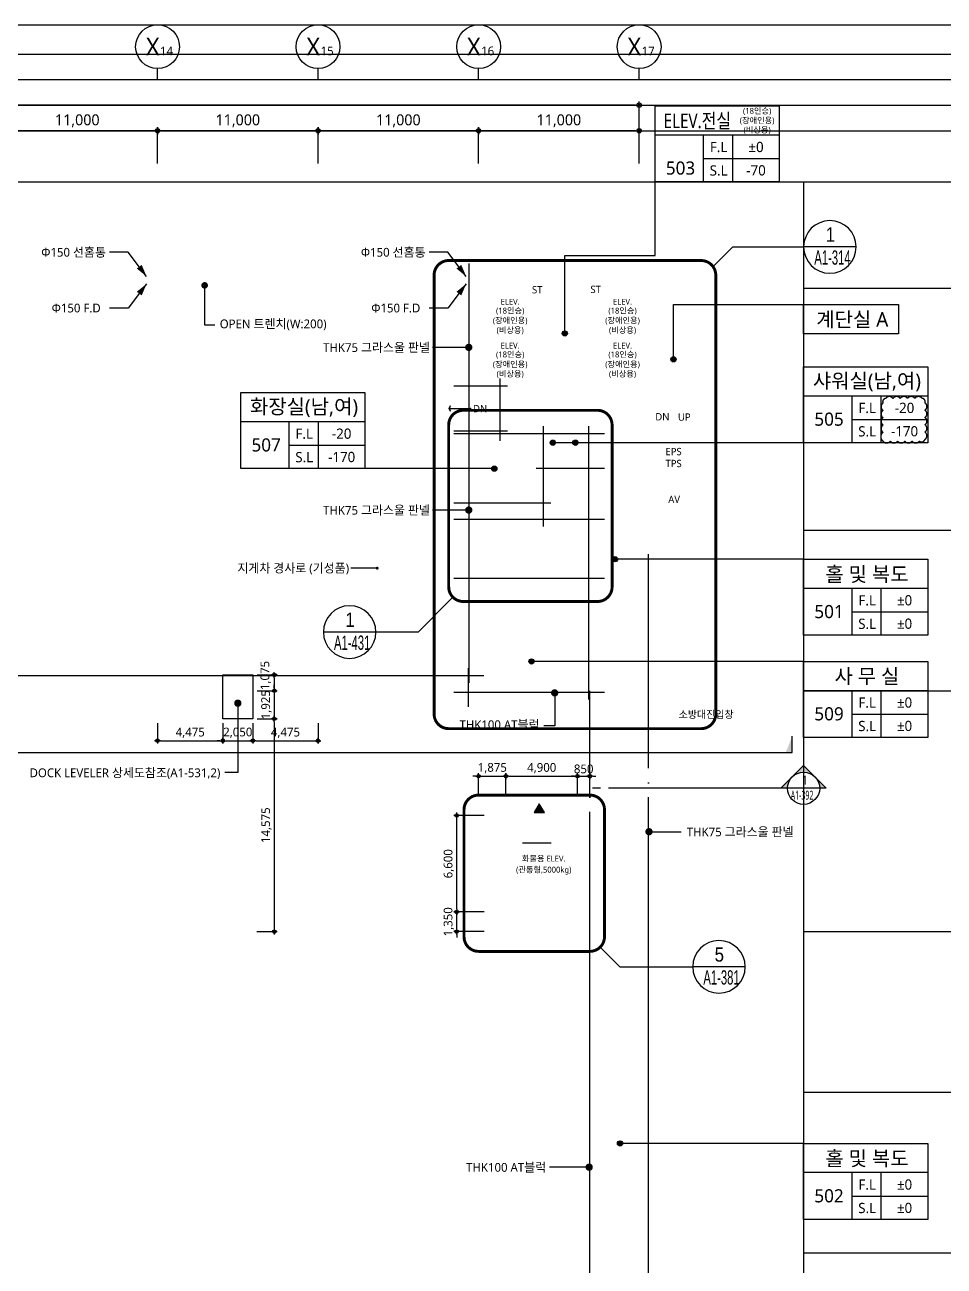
# Model space of a CAD drawing. Header units: millimetres. Extents: x 45782458 to 46215946, y 191740 to 1509539.
# Drawn here: x 46089677 to 46152674, y 388448 to 473440 of the extents above; entities that cross this region are included whole.
import ezdxf
from ezdxf.enums import TextEntityAlignment as Align

# ---------------------------------------------------------------- set-up
doc = ezdxf.new("R2010")
doc.units = ezdxf.units.MM
doc.header["$LTSCALE"] = 1000
doc.header["$MEASUREMENT"] = 0
doc.header["$PDSIZE"] = -10
for name, pattern in [('ACAD_ISO03W100', [30, 12, -18]), ('CEN', [62, 60, -1, 0, -1]), ('SYM$0$DASHDOT', [1, 0.5, -0.25, 0, -0.25])]:
    doc.linetypes.add(name, pattern=pattern)
doc.layers.get('0').update_dxf_attribs({"linetype": 'CONTINUOUS'})
doc.layers.get('Defpoints').update_dxf_attribs({"color": 171, "linetype": 'CONTINUOUS'})
for name, color, linetype in [('cen', 14, 'CONTINUOUS'), ('Center(AR)', 30, 'CEN'), ('DIM', 7, 'CONTINUOUS'), ('LED', 7, 'CONTINUOUS'), ('NDIM', 7, 'CONTINUOUS'), ('SYM', 7, 'CONTINUOUS'), ('SYM(AXIS)', 7, 'CONTINUOUS'), ('SYM(STAIR)', 251, 'CONTINUOUS'), ('TEXT(AXIS)', 2, 'CONTINUOUS'), ('TEXT(MIN)', 7, 'CONTINUOUS'), ('TEXT(노트)', 7, 'CONTINUOUS'), ('TEXT(실명)', 3, 'CONTINUOUS'), ('TEXT-기입', 6, 'CONTINUOUS'), ('TITLE', 7, 'CONTINUOUS'), ('구간정리', 6, 'CONTINUOUS'), ('구간정리-TEXT', 3, 'CONTINUOUS')]:
    doc.layers.add(name, color=color, linetype=linetype)
doc.layers.add('VE변경사항적용-20220616', color=10, linetype='CONTINUOUS', plot=False)
doc.styles.add('CGS', font='cgse', dxfattribs={"bigfont": 'cgs'})
doc.styles.add('SYM$0$ARIAL', font='arial.ttf')
doc.styles.add('SYM$0$돋움', font='', dxfattribs={"width": 0.9})
doc.styles.add('TE', font='malgun_0.ttf')
doc.styles.add('궁서체', font='')
doc.styles.add('나눔바른고딕', font='NanumBarunGothic.ttf')
doc.styles.get('SYM$0$돋움').set_extended_font_data('Dotum')
doc.styles.get('궁서체').set_extended_font_data('GungsuhChe')
doc.dimstyles.new('BA', dxfattribs={"dimscale": 500, "dimtxt": 3, "dimasz": 1, "dimexe": 1, "dimexo": 5, "dimgap": 0.9, "dimtad": 1, "dimdec": 0, "dimdsep": 46, "dimlunit": 6, "dimtxsty": 'TE', "dimblk": 'DDD', "dimcen": 2.5, "dimclrd": 256, "dimclre": 256, "dimclrt": 3, "dimazin": 2, "dimtfac": 1, "dimtdec": 0, "dimtix": 1, "dimtmove": 2, "dimatfit": 3, "dimldrblk": 'DDD', "dimfxl": 1, "dimtolj": 1, "dimtzin": 0, "dimarcsym": 2})
doc.dimstyles.new('CPDIM1', dxfattribs={"dimtxt": 3, "dimasz": 2.5, "dimexe": 1.25, "dimexo": 5, "dimgap": 1.5, "dimtad": 1, "dimdec": 0, "dimzin": 1, "dimdsep": 46, "dimlunit": 6, "dimtxsty": '궁서체', "dimblk1": 'Z_DOT', "dimblk2": 'Z_DOT', "dimsah": 1, "dimcen": 2.5, "dimadec": 0, "dimazin": 0, "dimtfac": 1, "dimtdec": 0, "dimtix": 1, "dimtmove": 2, "dimatfit": 3, "dimldrblk": 'Z_DOT', "dimfxl": 1, "dimtolj": 1, "dimtzin": 1, "dimarcsym": 0})
doc.dimstyles.new('NDIM 1200', dxfattribs={"dimscale": 500, "dimtxt": 3, "dimasz": 1, "dimexe": 2, "dimexo": 2, "dimgap": 1, "dimtad": 1, "dimdec": 0, "dimdsep": 46, "dimtxsty": 'CGS', "dimblk": 'DOT0', "dimcen": 1, "dimdle": 8, "dimclrd": 2, "dimclre": 2, "dimclrt": 2, "dimadec": 0, "dimazin": 0, "dimtfac": 1, "dimtdec": 0, "dimtix": 1, "dimtmove": 2, "dimatfit": 3, "dimldrblk": 'DOT0', "dimfxl": 1, "dimtolj": 1, "dimtzin": 0, "dimlwd": -1, "dimlwe": -1, "dimarcsym": 0})

# ---------------------------------------------------------------- blocks, each defined once
blk = doc.blocks.new('DDD')
at = {"layer": 'DIM', "color": 0}
for p, q in [((-1, 0), (1, 0)), ((0, -1), (0, 1))]:
    blk.add_line(p, q, dxfattribs=at)
for radius in [0.6, 0.3]:
    blk.add_circle((0, 0), radius, dxfattribs=at)
blk = doc.blocks.new('*D403')
at = {"layer": 'Defpoints', "color": 0, "ltscale": 0.4, "transparency": 16777216}
for p in [(46087772, 466190), (46087772, 462690), (46098772, 462690)]:
    blk.add_point(p, dxfattribs=at)
at = {"layer": 'NDIM', "lineweight": -2, "ltscale": 0.4, "transparency": 16777216}
for p, q in [((46087772, 463940), (46087772, 466440)), ((46098522, 466190), (46088022, 466190)), ((46098772, 463940), (46098772, 466440))]:
    blk.add_line(p, q, dxfattribs=at)
at = {"layer": 'NDIM', "lineweight": -2, "ltscale": 0.4, "transparency": 16777216, "xscale": 250, "yscale": 250, "zscale": 250, "rotation": 180}
blk.add_blockref('DDD', (46087772, 466190), dxfattribs=at)
at = {"layer": 'NDIM', "lineweight": -2, "ltscale": 0.4, "transparency": 16777216, "xscale": 250, "yscale": 250, "zscale": 250}
blk.add_blockref('DDD', (46098772, 466190), dxfattribs=at)
at = {"layer": 'NDIM', "color": 3, "ltscale": 0.4, "transparency": 16777216, "insert": (46093272, 466868), "char_height": 750, "attachment_point": 5, "style": 'TE'}
blk.add_mtext('\\A1;11,000', dxfattribs=at)
blk = doc.blocks.new('*D404')
at = {"layer": 'Defpoints', "color": 0, "ltscale": 0.4, "transparency": 16777216}
for p in [(46098772, 466190), (46098772, 462690), (46109772, 462690)]:
    blk.add_point(p, dxfattribs=at)
at = {"layer": 'NDIM', "lineweight": -2, "ltscale": 0.4, "transparency": 16777216}
for p, q in [((46098772, 463940), (46098772, 466440)), ((46109522, 466190), (46099022, 466190)), ((46109772, 463940), (46109772, 466440))]:
    blk.add_line(p, q, dxfattribs=at)
at = {"layer": 'NDIM', "lineweight": -2, "ltscale": 0.4, "transparency": 16777216, "xscale": 250, "yscale": 250, "zscale": 250, "rotation": 180}
blk.add_blockref('DDD', (46098772, 466190), dxfattribs=at)
at = {"layer": 'NDIM', "lineweight": -2, "ltscale": 0.4, "transparency": 16777216, "xscale": 250, "yscale": 250, "zscale": 250}
blk.add_blockref('DDD', (46109772, 466190), dxfattribs=at)
at = {"layer": 'NDIM', "color": 3, "ltscale": 0.4, "transparency": 16777216, "insert": (46104272, 466868), "char_height": 750, "attachment_point": 5, "style": 'TE'}
blk.add_mtext('\\A1;11,000', dxfattribs=at)
blk = doc.blocks.new('A$C2F20087E')
at = {"layer": 'SYM(AXIS)'}
blk.add_line((600, 0), (600, 300), dxfattribs=at)
blk.add_circle((600, 900), 600, dxfattribs=at)
blk = doc.blocks.new('*D405')
at = {"layer": 'Defpoints', "color": 0, "ltscale": 0.4, "transparency": 16777216}
for p in [(46109772, 466190), (46109772, 462690), (46120772, 462690)]:
    blk.add_point(p, dxfattribs=at)
at = {"layer": 'NDIM', "lineweight": -2, "ltscale": 0.4, "transparency": 16777216}
for p, q in [((46109772, 463940), (46109772, 466440)), ((46120522, 466190), (46110022, 466190)), ((46120772, 463940), (46120772, 466440))]:
    blk.add_line(p, q, dxfattribs=at)
at = {"layer": 'NDIM', "lineweight": -2, "ltscale": 0.4, "transparency": 16777216, "xscale": 250, "yscale": 250, "zscale": 250, "rotation": 180}
blk.add_blockref('DDD', (46109772, 466190), dxfattribs=at)
at = {"layer": 'NDIM', "lineweight": -2, "ltscale": 0.4, "transparency": 16777216, "xscale": 250, "yscale": 250, "zscale": 250}
blk.add_blockref('DDD', (46120772, 466190), dxfattribs=at)
at = {"layer": 'NDIM', "color": 3, "ltscale": 0.4, "transparency": 16777216, "insert": (46115272, 466868), "char_height": 750, "attachment_point": 5, "style": 'TE'}
blk.add_mtext('\\A1;11,000', dxfattribs=at)
blk = doc.blocks.new('*D406')
at = {"layer": 'Defpoints', "color": 0, "ltscale": 0.4, "transparency": 16777216}
for p in [(46120772, 466190), (46120772, 462690), (46131772, 462690)]:
    blk.add_point(p, dxfattribs=at)
at = {"layer": 'NDIM', "lineweight": -2, "ltscale": 0.4, "transparency": 16777216}
for p, q in [((46120772, 463940), (46120772, 466440)), ((46131522, 466190), (46121022, 466190)), ((46131772, 463940), (46131772, 466440))]:
    blk.add_line(p, q, dxfattribs=at)
at = {"layer": 'NDIM', "lineweight": -2, "ltscale": 0.4, "transparency": 16777216, "xscale": 250, "yscale": 250, "zscale": 250, "rotation": 180}
blk.add_blockref('DDD', (46120772, 466190), dxfattribs=at)
at = {"layer": 'NDIM', "lineweight": -2, "ltscale": 0.4, "transparency": 16777216, "xscale": 250, "yscale": 250, "zscale": 250}
blk.add_blockref('DDD', (46131772, 466190), dxfattribs=at)
at = {"layer": 'NDIM', "color": 3, "ltscale": 0.4, "transparency": 16777216, "insert": (46126272, 466868), "char_height": 750, "attachment_point": 5, "style": 'TE'}
blk.add_mtext('\\A1;11,000', dxfattribs=at)
blk = doc.blocks.new('A$C04b5f2bb')
at = {"layer": 'SYM', "ltscale": 10000}
h = blk.add_hatch(color=256, dxfattribs=at)
h.dxf.hatch_style = 1
h.paths.add_polyline_path([(2000, 0), (0, 0), (1000, 1732)])
blk.add_lwpolyline([(2000, 0), (0, 0), (1000, 1732), (2000, 0)], dxfattribs=at)
blk = doc.blocks.new('A$C51E23882')
at = {"layer": 'TITLE'}
blk.add_lwpolyline([(8500, 0), (0, 0), (0, 5200), (8500, 5200)], close=True, dxfattribs=at)
for points in [[(8500, 3200), (0, 3200)], [(3300, 3200), (3300, 0)], [(5300, 3200), (5300, 0)], [(3300, 1600), (8500, 1600)]]:
    blk.add_lwpolyline(points, dxfattribs=at)
at = {"layer": 'TITLE', "style": '나눔바른고딕'}
for s, p in [('F.L', (4352, 2378)), ('S.L', (4352, 778))]:
    blk.add_text(s, height=700, dxfattribs=at).set_placement(p, align=Align.MIDDLE)
blk = doc.blocks.new('A$C31C7260E')
at = {"layer": 'TITLE'}
for points in [[(0, 0), (0, 4000), (13000, 4000), (13000, 0)], [(13000, 0), (0, 0)]]:
    blk.add_lwpolyline(points, dxfattribs=at)
blk = doc.blocks.new('*D926')
at = {"layer": 'Defpoints', "color": 0, "ltscale": 0.4, "transparency": 16777216}
for p in [(46119272, 419301), (46121447, 419301), (46121447, 412701)]:
    blk.add_point(p, dxfattribs=at)
at = {"layer": 'NDIM', "lineweight": -2, "ltscale": 0.4, "transparency": 16777216}
for p, q in [((46121147, 419301), (46119072, 419301)), ((46119272, 412901), (46119272, 419101)), ((46121147, 412701), (46119072, 412701))]:
    blk.add_line(p, q, dxfattribs=at)
at = {"layer": 'NDIM', "lineweight": -2, "ltscale": 0.4, "transparency": 16777216, "xscale": 200, "yscale": 200, "zscale": 200}
for p, rotation in [((46119272, 419301), 90), ((46119272, 412701), 270)]:
    blk.add_blockref('DDD', p, dxfattribs=dict(at, rotation=rotation))
at = {"layer": 'NDIM', "color": 3, "ltscale": 0.4, "transparency": 16777216, "insert": (46118732, 416001), "char_height": 600, "attachment_point": 5, "rotation": 90, "style": 'TE'}
blk.add_mtext('\\A1;6,600', dxfattribs=at)
blk = doc.blocks.new('*D927')
at = {"layer": 'Defpoints', "color": 0, "ltscale": 0.4, "transparency": 16777216}
for p in [(46119272, 412701), (46121447, 412701), (46121447, 411351)]:
    blk.add_point(p, dxfattribs=at)
at = {"layer": 'NDIM', "lineweight": -2, "ltscale": 0.4, "transparency": 16777216}
for p, q in [((46119272, 412901), (46119272, 413101)), ((46121147, 412701), (46119072, 412701)), ((46119272, 411351), (46119272, 412701)), ((46121147, 411351), (46119072, 411351)), ((46119272, 411151), (46119272, 410951))]:
    blk.add_line(p, q, dxfattribs=at)
at = {"layer": 'NDIM', "lineweight": -2, "ltscale": 0.4, "transparency": 16777216, "xscale": 200, "yscale": 200, "zscale": 200}
for p, rotation in [((46119272, 412701), 270), ((46119272, 411351), 90)]:
    blk.add_blockref('DDD', p, dxfattribs=dict(at, rotation=rotation))
at = {"layer": 'NDIM', "color": 3, "ltscale": 0.4, "transparency": 16777216, "insert": (46118730, 412026), "char_height": 600, "attachment_point": 5, "rotation": 90, "style": 'TE'}
blk.add_mtext('\\A1;1,350', dxfattribs=at)
blk = doc.blocks.new('*D928')
at = {"layer": 'Defpoints', "color": 0, "ltscale": 0.4, "transparency": 16777216}
for p in [(46127547, 422001), (46122647, 420501), (46127547, 420501)]:
    blk.add_point(p, dxfattribs=at)
at = {"layer": 'NDIM', "lineweight": -2, "ltscale": 0.4, "transparency": 16777216}
for p, q in [((46122647, 420801), (46122647, 422201)), ((46122847, 422001), (46127347, 422001)), ((46127547, 420801), (46127547, 422201))]:
    blk.add_line(p, q, dxfattribs=at)
at = {"layer": 'NDIM', "lineweight": -2, "ltscale": 0.4, "transparency": 16777216, "xscale": 200, "yscale": 200, "zscale": 200, "rotation": 180}
blk.add_blockref('DDD', (46122647, 422001), dxfattribs=at)
at = {"layer": 'NDIM', "lineweight": -2, "ltscale": 0.4, "transparency": 16777216, "xscale": 200, "yscale": 200, "zscale": 200}
blk.add_blockref('DDD', (46127547, 422001), dxfattribs=at)
at = {"layer": 'NDIM', "color": 3, "ltscale": 0.4, "transparency": 16777216, "insert": (46125097, 422542), "char_height": 600, "attachment_point": 5, "style": 'TE'}
blk.add_mtext('\\A1;4,900', dxfattribs=at)
blk = doc.blocks.new('*D929')
at = {"layer": 'Defpoints', "color": 0, "ltscale": 0.4, "transparency": 16777216}
for p in [(46122647, 422001), (46120772, 420501), (46122647, 420501)]:
    blk.add_point(p, dxfattribs=at)
at = {"layer": 'NDIM', "lineweight": -2, "ltscale": 0.4, "transparency": 16777216}
for p, q in [((46120572, 422001), (46120372, 422001)), ((46120772, 420801), (46120772, 422201)), ((46120772, 422001), (46122647, 422001)), ((46122647, 420801), (46122647, 422201)), ((46122847, 422001), (46123047, 422001))]:
    blk.add_line(p, q, dxfattribs=at)
at = {"layer": 'NDIM', "lineweight": -2, "ltscale": 0.4, "transparency": 16777216, "xscale": 200, "yscale": 200, "zscale": 200}
blk.add_blockref('DDD', (46120772, 422001), dxfattribs=at)
at = {"layer": 'NDIM', "lineweight": -2, "ltscale": 0.4, "transparency": 16777216, "xscale": 200, "yscale": 200, "zscale": 200, "rotation": 180}
blk.add_blockref('DDD', (46122647, 422001), dxfattribs=at)
at = {"layer": 'NDIM', "color": 3, "ltscale": 0.4, "transparency": 16777216, "insert": (46121710, 422543), "char_height": 600, "attachment_point": 5, "style": 'TE'}
blk.add_mtext('\\A1;1,875', dxfattribs=at)
blk = doc.blocks.new('*D930')
at = {"layer": 'Defpoints', "color": 0, "ltscale": 0.4, "transparency": 16777216}
for p in [(46128397, 422001), (46127547, 420501), (46128397, 420501)]:
    blk.add_point(p, dxfattribs=at)
at = {"layer": 'NDIM', "lineweight": -2, "ltscale": 0.4, "transparency": 16777216}
for p, q in [((46127347, 422001), (46127147, 422001)), ((46127547, 420801), (46127547, 422201)), ((46127547, 422001), (46128397, 422001)), ((46128397, 420801), (46128397, 422201)), ((46128597, 422001), (46128797, 422001))]:
    blk.add_line(p, q, dxfattribs=at)
at = {"layer": 'NDIM', "lineweight": -2, "ltscale": 0.4, "transparency": 16777216, "xscale": 200, "yscale": 200, "zscale": 200}
blk.add_blockref('DDD', (46127547, 422001), dxfattribs=at)
at = {"layer": 'NDIM', "lineweight": -2, "ltscale": 0.4, "transparency": 16777216, "xscale": 200, "yscale": 200, "zscale": 200, "rotation": 180}
blk.add_blockref('DDD', (46128397, 422001), dxfattribs=at)
at = {"layer": 'NDIM', "color": 3, "ltscale": 0.4, "transparency": 16777216, "insert": (46127972, 422491), "char_height": 600, "attachment_point": 5, "style": 'TE'}
blk.add_mtext('\\A1;850', dxfattribs=at)
blk = doc.blocks.new('DOT0')
blk.add_line((-3, 0), (3, 0))
at = {"color": 6}
blk.add_circle((0, 0), 0.75, dxfattribs=at)
blk = doc.blocks.new('Z_DOT')
at = {"layer": 'DIM', "color": 0}
for p, q in [((-1, 0), (1, 0)), ((0, -1), (0, 1))]:
    blk.add_line(p, q, dxfattribs=at)
for radius in [0.5, 0.25]:
    blk.add_circle((0, 0), radius, dxfattribs=at)
blk = doc.blocks.new('SYM$0$det-tar-wi')
at = {"layer": '구간정리', "ltscale": 0.2}
blk.add_line((0, 0), (11, 0), dxfattribs=at)
blk.add_circle((5.5, 0), 5.5, dxfattribs=at)
at = {"layer": '구간정리-TEXT', "color": 3, "style": 'SYM$0$ARIAL'}
blk.add_attdef('2', text='', height=3, dxfattribs=at).set_placement((5.5, 2.58), align=Align.MIDDLE_CENTER)
at = {"layer": '구간정리-TEXT', "color": 3, "style": 'SYM$0$ARIAL', "width": 0.6}
blk.add_attdef('A1.00', text='', height=3, dxfattribs=at).set_placement((5.57, -2.22), align=Align.MIDDLE_CENTER)
blk = doc.blocks.new('*D1318')
at = {"layer": 'Defpoints', "color": 0, "ltscale": 0.4, "transparency": 16777216}
for p in [(46103247, 425926), (46105297, 425926), (46105297, 424426)]:
    blk.add_point(p, dxfattribs=at)
at = {"layer": 'NDIM', "lineweight": -2, "ltscale": 0.4, "transparency": 16777216}
for p, q in [((46103247, 425626), (46103247, 424226)), ((46105297, 425626), (46105297, 424226)), ((46103047, 424426), (46102847, 424426)), ((46103247, 424426), (46105297, 424426)), ((46105497, 424426), (46105697, 424426))]:
    blk.add_line(p, q, dxfattribs=at)
at = {"layer": 'NDIM', "lineweight": -2, "ltscale": 0.4, "transparency": 16777216, "xscale": 200, "yscale": 200, "zscale": 200}
blk.add_blockref('DDD', (46103247, 424426), dxfattribs=at)
at = {"layer": 'NDIM', "lineweight": -2, "ltscale": 0.4, "transparency": 16777216, "xscale": 200, "yscale": 200, "zscale": 200, "rotation": 180}
blk.add_blockref('DDD', (46105297, 424426), dxfattribs=at)
at = {"layer": 'NDIM', "color": 3, "ltscale": 0.4, "transparency": 16777216, "insert": (46104272, 424967), "char_height": 600, "attachment_point": 5, "style": 'TE'}
blk.add_mtext('\\A1;2,050', dxfattribs=at)
blk = doc.blocks.new('*D1319')
at = {"layer": 'Defpoints', "color": 0, "ltscale": 0.4, "transparency": 16777216}
for p in [(46105297, 425926), (46109772, 425926), (46109772, 424426)]:
    blk.add_point(p, dxfattribs=at)
at = {"layer": 'NDIM', "lineweight": -2, "ltscale": 0.4, "transparency": 16777216}
for p, q in [((46105297, 425626), (46105297, 424226)), ((46109772, 425626), (46109772, 424226)), ((46105497, 424426), (46109572, 424426))]:
    blk.add_line(p, q, dxfattribs=at)
at = {"layer": 'NDIM', "lineweight": -2, "ltscale": 0.4, "transparency": 16777216, "xscale": 200, "yscale": 200, "zscale": 200, "rotation": 180}
blk.add_blockref('DDD', (46105297, 424426), dxfattribs=at)
at = {"layer": 'NDIM', "lineweight": -2, "ltscale": 0.4, "transparency": 16777216, "xscale": 200, "yscale": 200, "zscale": 200}
blk.add_blockref('DDD', (46109772, 424426), dxfattribs=at)
at = {"layer": 'NDIM', "color": 3, "ltscale": 0.4, "transparency": 16777216, "insert": (46107535, 424962), "char_height": 600, "attachment_point": 5, "style": 'TE'}
blk.add_mtext('\\A1;4,475', dxfattribs=at)
blk = doc.blocks.new('*D1320')
at = {"layer": 'Defpoints', "color": 0, "ltscale": 0.4, "transparency": 16777216}
for p in [(46098772, 425926), (46103247, 425926), (46103247, 424426)]:
    blk.add_point(p, dxfattribs=at)
at = {"layer": 'NDIM', "lineweight": -2, "ltscale": 0.4, "transparency": 16777216}
for p, q in [((46098772, 425626), (46098772, 424226)), ((46103247, 425626), (46103247, 424226)), ((46098972, 424426), (46103047, 424426))]:
    blk.add_line(p, q, dxfattribs=at)
at = {"layer": 'NDIM', "lineweight": -2, "ltscale": 0.4, "transparency": 16777216, "xscale": 200, "yscale": 200, "zscale": 200, "rotation": 180}
blk.add_blockref('DDD', (46098772, 424426), dxfattribs=at)
at = {"layer": 'NDIM', "lineweight": -2, "ltscale": 0.4, "transparency": 16777216, "xscale": 200, "yscale": 200, "zscale": 200}
blk.add_blockref('DDD', (46103247, 424426), dxfattribs=at)
at = {"layer": 'NDIM', "color": 3, "ltscale": 0.4, "transparency": 16777216, "insert": (46101010, 424962), "char_height": 600, "attachment_point": 5, "style": 'TE'}
blk.add_mtext('\\A1;4,475', dxfattribs=at)
blk = doc.blocks.new('*D1321')
at = {"layer": 'Defpoints', "color": 0, "ltscale": 0.4, "transparency": 16777216}
for p in [(46105297, 425926), (46105271, 411351), (46106772, 411351)]:
    blk.add_point(p, dxfattribs=at)
at = {"layer": 'NDIM', "lineweight": -2, "ltscale": 0.4, "transparency": 16777216}
for p, q in [((46105597, 425926), (46106972, 425926)), ((46106772, 425726), (46106772, 411551)), ((46105571, 411351), (46106972, 411351))]:
    blk.add_line(p, q, dxfattribs=at)
at = {"layer": 'NDIM', "lineweight": -2, "ltscale": 0.4, "transparency": 16777216, "xscale": 200, "yscale": 200, "zscale": 200}
for p, rotation in [((46106772, 425926), 90), ((46106772, 411351), 270)]:
    blk.add_blockref('DDD', p, dxfattribs=dict(at, rotation=rotation))
at = {"layer": 'NDIM', "color": 3, "ltscale": 0.4, "transparency": 16777216, "insert": (46106230, 418639), "char_height": 600, "attachment_point": 5, "rotation": 90, "style": 'TE'}
blk.add_mtext('\\A1;14,575', dxfattribs=at)
blk = doc.blocks.new('*D1322')
at = {"layer": 'Defpoints', "color": 0, "ltscale": 0.4, "transparency": 16777216}
for p in [(46105297, 427851), (46105297, 425926), (46106772, 425926)]:
    blk.add_point(p, dxfattribs=at)
at = {"layer": 'NDIM', "lineweight": -2, "ltscale": 0.4, "transparency": 16777216}
for p, q in [((46105597, 427851), (46106972, 427851)), ((46106772, 428051), (46106772, 428251)), ((46106772, 427851), (46106772, 425926)), ((46105597, 425926), (46106972, 425926)), ((46106772, 425726), (46106772, 425526))]:
    blk.add_line(p, q, dxfattribs=at)
at = {"layer": 'NDIM', "lineweight": -2, "ltscale": 0.4, "transparency": 16777216, "xscale": 200, "yscale": 200, "zscale": 200}
for p, rotation in [((46106772, 427851), 270), ((46106772, 425926), 90)]:
    blk.add_blockref('DDD', p, dxfattribs=dict(at, rotation=rotation))
at = {"layer": 'NDIM', "color": 3, "ltscale": 0.4, "transparency": 16777216, "insert": (46106230, 426889), "char_height": 600, "attachment_point": 5, "rotation": 90, "style": 'TE'}
blk.add_mtext('\\A1;1,925', dxfattribs=at)
blk = doc.blocks.new('*D1323')
at = {"layer": 'Defpoints', "color": 0, "ltscale": 0.4, "transparency": 16777216}
for p in [(46105297, 428926), (46105297, 427851), (46106772, 427851)]:
    blk.add_point(p, dxfattribs=at)
at = {"layer": 'NDIM', "lineweight": -2, "ltscale": 0.4, "transparency": 16777216}
for p, q in [((46105597, 428926), (46106972, 428926)), ((46106772, 428726), (46106772, 428051)), ((46105597, 427851), (46106972, 427851))]:
    blk.add_line(p, q, dxfattribs=at)
at = {"layer": 'NDIM', "lineweight": -2, "ltscale": 0.4, "transparency": 16777216, "xscale": 200, "yscale": 200, "zscale": 200}
for p, rotation in [((46106772, 428926), 90), ((46106772, 427851), 270)]:
    blk.add_blockref('DDD', p, dxfattribs=dict(at, rotation=rotation))
at = {"layer": 'NDIM', "color": 3, "ltscale": 0.4, "transparency": 16777216, "insert": (46106182, 428889), "char_height": 600, "attachment_point": 5, "rotation": 90, "style": 'TE'}
blk.add_mtext('\\A1;1,075', dxfattribs=at)

msp = doc.modelspace()

# ---------------------------------------------------------------- hatches: boundary and pattern name
at = {"layer": 'LED'}
h = msp.add_hatch(color=256, dxfattribs=at)
h.dxf.hatch_style = 1
edge = h.paths.add_edge_path()
edge.add_arc((46126674.7, 452308), 180, 180, 540, ccw=False)
h = msp.add_hatch(color=256, dxfattribs=at)
h.dxf.hatch_style = 1
edge = h.paths.add_edge_path()
edge.add_arc((46134122.3, 450539.8), 180, 180, 540, ccw=False)
h = msp.add_hatch(color=256, dxfattribs=at)
h.dxf.hatch_style = 1
edge = h.paths.add_edge_path()
edge.add_arc((46125852.3, 444826.3), 180, 180, 540, ccw=False)
h = msp.add_hatch(color=256, dxfattribs=at)
h.dxf.hatch_style = 1
edge = h.paths.add_edge_path()
edge.add_arc((46127402.3, 444826.3), 180, 180, 540, ccw=False)
h = msp.add_hatch(color=256, dxfattribs=at)
h.dxf.hatch_style = 1
edge = h.paths.add_edge_path()
edge.add_arc((46121848.7, 443052.5), 180, 270, 630, ccw=False)
h = msp.add_hatch(color=256, dxfattribs=at)
h.dxf.hatch_style = 1
edge = h.paths.add_edge_path()
edge.add_arc((46130122.3, 436851.3), 180, 180, 540, ccw=False)
h = msp.add_hatch(color=256, dxfattribs=at)
h.dxf.hatch_style = 1
edge = h.paths.add_edge_path()
edge.add_arc((46124397.5, 429851.3), 180, 180, 540, ccw=False)
h = msp.add_hatch(color=256, dxfattribs=at)
h.dxf.hatch_style = 1
edge = h.paths.add_edge_path()
edge.add_arc((46130463.6, 396851.3), 180, 180, 540, ccw=False)
at = {"layer": 'SYM'}
msp.add_hatch(color=256, dxfattribs=at).paths.add_polyline_path([(46142262.5, 424726.3), (46141822.5, 423626.3), (46142262.5, 423626.3)])
h = msp.add_hatch(color=256, dxfattribs=at)
h.paths.add_polyline_path([(46143042.2, 422724.2), (46143820, 421946.4, 0.4142136), (46142264.4, 421946.4)])
h.paths.add_polyline_path([(46143820, 421946.4), (46144597.8, 421168.5), (46144142.2, 421168.5, 0.1989124)])
h.paths.add_polyline_path([(46142264.4, 421946.4, 0.1989124), (46141942.2, 421168.5), (46141486.6, 421168.5)])

# ---------------------------------------------------------------- linework, layer by layer
msp.add_line((46144142.2, 421168.5), (46141942.2, 421168.5))
at = {"ltscale": 10000}
for points in [[(46126674.7, 452308), (46126674.7, 457639.7), (46132865.1, 457639.7), (46132865.1, 462690.2)], [(46134122.3, 450539.8), (46134122.3, 454286), (46143042.2, 454286)], [(46143042.2, 444826.3), (46125852.3, 444826.3)], [(46121848.7, 443062), (46112972.3, 443061.9)], [(46143042.2, 436851.3), (46130122.3, 436851.3)], [(46143042.2, 429851.3), (46124397.5, 429851.3)], [(46143042.2, 396851.3), (46130463.6, 396851.3)]]:
    msp.add_lwpolyline(points, dxfattribs=at)
at = {"color": 8, "ltscale": 10000}
msp.add_lwpolyline([(46103247.3, 428926.3), (46105297.3, 428926.3), (46105297.3, 425926.3), (46103247.3, 425926.3)], close=True, dxfattribs=at)
at = {"layer": 'cen', "ltscale": 10000}
for p, q in [((46143042.2, 455401.3), (46172222.3, 455401.3)), ((46143042.2, 438851.3), (46172222.3, 438851.3)), ((46143042.2, 427851.3), (46172222.3, 427851.3)), ((46143042.2, 411351.3), (46172222.3, 411351.3)), ((46143042.2, 400351.3), (46172222.3, 400351.3)), ((46143042.2, 389351.3), (46172222.3, 389351.3))]:
    msp.add_line(p, q, dxfattribs=at)
at = {"layer": 'Center(AR)'}
for p, q in [((46120134.8, 428388.8), (46120134.8, 457101.3)), ((46122259.8, 444951.3), (46122259.8, 449213.8)), ((46119072.3, 448713.8), (46122759.8, 448713.8)), ((46119072.3, 445638.8), (46122759.8, 445638.8)), ((46119072.3, 445451.3), (46129397.3, 445451.3)), ((46125222.3, 439101.3), (46125222.3, 445951.3)), ((46128322.3, 428388.8), (46128322.3, 445951.3)), ((46124722.3, 443081.3), (46129397.3, 443081.3)), ((46119072.3, 440701.3), (46125722.3, 440701.3)), ((46119072.3, 439601.3), (46129397.3, 439601.3)), ((46132409.8, 360551.3), (46132409.8, 437201.3)), ((46119072.3, 435551.3), (46129397.3, 435551.3)), ((46120072.3, 426751.3), (46120072.3, 429388.8)), ((46128322.3, 427251.3), (46128322.3, 429388.8)), ((46018772.3, 428888.8), (46121134.8, 428888.8)), ((46119072.3, 427751.3), (46129397.3, 427751.3)), ((46128397.3, 359551.3), (46128397.3, 427851.3))]:
    msp.add_line(p, q, dxfattribs=at)
at = {"layer": 'Defpoints'}
msp.add_line((46018772.3, 423626.3), (46142262.5, 423626.3), dxfattribs=at)
for points in [[(46182972.3, 335740.2), (46006272.3, 335740.2), (46006272.3, 473440.2), (46182972.3, 473440.2)], [(46180972.3, 337740.2), (46010022.3, 337740.2), (46010022.3, 471440.2), (46180972.3, 471440.2)], [(46179222.3, 339490.2), (46011772.3, 339490.2), (46011772.3, 469690.2), (46179222.3, 469690.2)], [(46177472.3, 341240.2), (46013522.3, 341240.2), (46013522.3, 467940.2), (46177472.3, 467940.2)], [(46175722.3, 342990.2), (46015272.3, 342990.2), (46015272.3, 466190.2), (46175722.3, 466190.2)], [(46172222.3, 346490.2), (46018772.3, 346490.2), (46018772.3, 462690.2), (46172222.3, 462690.2)], [(46143042.2, 346490.2), (46018772.3, 346490.2), (46018772.3, 462690.2), (46143042.2, 462690.2)]]:
    msp.add_lwpolyline(points, close=True, dxfattribs=at)
at = {"layer": 'LED', "ltscale": 10000}
for p, q in [((46125984.9, 425448.2), (46125230.8, 425448.2)), ((46104272.3, 422254.5), (46103372.2, 422254.5))]:
    msp.add_line(p, q, dxfattribs=at)
at = {"layer": 'LED'}
for points in [[(46098022.3, 456213.8), (46096767.6, 457866.5), (46095479.7, 457866.5)], [(46119922.3, 456213.8), (46118667.6, 457866.5), (46117379.7, 457866.5)], [(46098022.3, 455701.3), (46096767.6, 454048.6), (46095479.7, 454048.6)], [(46119922.3, 455701.3), (46118667.6, 454048.6), (46117379.7, 454048.6)]]:
    msp.add_lwpolyline(points, dxfattribs=at)
for centre in [(46126674.7, 452308), (46134122.3, 450539.8), (46125852.3, 444826.3), (46127402.3, 444826.3), (46121848.7, 443052.5), (46130122.3, 436851.3), (46124397.5, 429851.3), (46130463.6, 396851.3)]:
    msp.add_circle(centre, 180, dxfattribs=at)
for points in [[(46098022.3, 456213.8), (46097352.5, 456751.6), (46097684.4, 457003.5)], [(46119922.3, 456213.8), (46119252.5, 456751.6), (46119584.4, 457003.5)], [(46098022.3, 455701.3), (46097352.5, 455163.6), (46097684.4, 454911.6)], [(46119922.3, 455701.3), (46119252.5, 455163.6), (46119584.4, 454911.6)]]:
    msp.add_solid(points, dxfattribs=at)
at = {"layer": 'NDIM', "ltscale": 0.4}
for p, q in [((46131522.3, 467940.2), (46018772.3, 467940.2)), ((46131772.3, 463940.2), (46131772.3, 468190.2))]:
    msp.add_line(p, q, dxfattribs=at)
at = {"layer": 'SYM'}
for p, q in [((46142262.5, 423626.3), (46142262.5, 424726.3)), ((46128012.5, 423626.3), (46128562.5, 423626.3)), ((46129112.5, 423626.3), (46142262.5, 423626.3)), ((46141486.6, 421168.5), (46143042.2, 422724.2)), ((46144597.8, 421168.5), (46143042.2, 422724.2)), ((46129118.1, 421168.5), (46128568.1, 421168.5)), ((46141942.2, 421168.5), (46129668.1, 421168.5)), ((46144597.8, 421168.5), (46144142.2, 421168.5)), ((46125752.3, 417416.5), (46123772.3, 417416.5))]:
    msp.add_line(p, q, dxfattribs=at)
msp.add_circle((46143042.2, 421168.5), 1100, dxfattribs=at)
at = {"layer": 'SYM(STAIR)'}
msp.add_lwpolyline([(46118823.5, 447001.1), (46118848.3, 447015.4), (46118755.3, 447176.3), (46118848.3, 447337.3), (46118823.5, 447351.6), (46118722.3, 447176.3)], close=True, dxfattribs=at)
msp.add_lwpolyline([(46118722.3, 447176.3), (46120222.3, 447176.3)], dxfattribs=at)
at = {"layer": 'SYM(STAIR)', "const_width": 50}
msp.add_lwpolyline([(46120222.3, 447201.3, -1), (46120222.3, 447151.3, -1)], format="xyb", close=True, dxfattribs=at)
at = {"layer": 'VE변경사항적용-20220616', "linetype": 'ACAD_ISO03W100'}
msp.add_lwpolyline([(46148477.6, 444940.3, 0.5205671), (46148977.6, 444940.3, 0.5205671), (46149477.6, 444940.3, 0.5205671), (46149977.6, 444940.3, 0.5205671), (46150477.6, 444940.3, 0.5205671), (46150977.6, 444940.3, 0.5205671), (46151362, 445056, 0.5205671), (46151362, 445556, 0.5205671), (46151362, 446056, 0.5205671), (46151362, 446556, 0.5205671), (46151362, 447056, 0.5205671), (46151362, 447556, 0.5205671), (46151161.9, 447856, 0.5205671), (46150661.9, 447856, 0.5205671), (46150161.9, 447856, 0.5205671), (46149661.9, 447856, 0.5205671), (46149161.9, 447856, 0.5205671), (46148661.9, 447856, 0.5205671), (46148477.6, 447540.3, 0.5205671), (46148477.6, 447040.3, 0.5205671), (46148477.6, 446540.3, 0.5205671), (46148477.6, 446040.3, 0.5205671), (46148477.6, 445540.3, 0.5205671)], format="xyb", close=True, dxfattribs=at)
at = {"layer": '구간정리', "ltscale": 0.2}
for points in [[(46136835.1, 456883.9), (46138185, 458233.9), (46143042.2, 458233.9)], [(46119015.2, 434249.2), (46116631.1, 431865.2), (46113732.3, 431865.2)], [(46129104.4, 410294.2), (46130454.3, 408944.3), (46135439.8, 408944.3)]]:
    msp.add_lwpolyline(points, dxfattribs=at)
at = {"layer": '구간정리', "linetype": 'SYM$0$DASHDOT', "ltscale": 2, "const_width": 200}
for points in [[(46118722.3, 425251.3), (46136022.3, 425251.3, 0.4142136), (46137022.3, 426251.3), (46137022.3, 456301.3, 0.4142136), (46136022.3, 457301.3), (46118722.3, 457301.3, 0.4142136), (46117722.3, 456301.3), (46117722.3, 426251.3, 0.4142136)], [(46119722.3, 433956.3), (46128917.3, 433956.3, 0.4142136), (46129917.3, 434956.3), (46129917.3, 446046.3, 0.4142136), (46128917.3, 447046.3), (46119722.3, 447046.3, 0.4142136), (46118722.3, 446046.3), (46118722.3, 434956.3, 0.4142136)], [(46120772.3, 420701.3), (46128397.3, 420701.3, -0.4142136), (46129397.3, 419701.3), (46129397.3, 411001.3, -0.4142136), (46128397.3, 410001.3), (46120772.3, 410001.3, -0.4142136), (46119772.3, 411001.3), (46119772.3, 419701.3, -0.4142136)]]:
    msp.add_lwpolyline(points, format="xyb", close=True, dxfattribs=at)

# ---------------------------------------------------------------- block references
for name, p, xscale, yscale, zscale in [('A$C2F20087E', (46097272.3, 469690.2), 2.5, 2.5, 2.5), ('A$C2F20087E', (46108272.3, 469690.2), 2.5, 2.5, 2.5), ('A$C2F20087E', (46119272.3, 469690.2), 2.5, 2.5, 2.5), ('A$C2F20087E', (46130272.3, 469690.2), 2.5, 2.5, 2.5), ('A$C31C7260E', (46143042.2, 452286), 0.5, 0.5, 0.5)]:
    msp.add_blockref(name, p, dxfattribs=dict(xscale=xscale, yscale=yscale, zscale=zscale))
for p in [(46132865.1, 462690.2), (46143042.2, 444826.3), (46104472.3, 443061.9), (46143042.2, 431651.3), (46143042.2, 424651.3), (46143042.2, 391651.3)]:
    msp.add_blockref('A$C51E23882', p)
at = {"ltscale": 10000, "xscale": -0.35, "yscale": 0.35, "zscale": 0.35, "rotation": 240.0000000000409}
msp.add_blockref('A$C04b5f2bb', (46124582.3, 419501.3), dxfattribs=at)
at = {"layer": 'NDIM', "ltscale": 0.4, "xscale": 250, "yscale": 250, "zscale": 250}
msp.add_blockref('DDD', (46131772.3, 467940.2), dxfattribs=at)
at = {"layer": '구간정리'}
ref = msp.add_blockref('SYM$0$det-tar-wi', (46146642.2, 458233.9), dxfattribs=dict(at, xscale=-327.2727272727273, yscale=327.2727272727273, zscale=327.2727272727273))
ref.add_attrib('A1.00', 'A1-314', dxfattribs={"layer": '구간정리-TEXT', "color": 3, "height": 981.82, "style": 'SYM$0$돋움', "width": 0.6}).set_placement((46145016.8, 457506.3), align=Align.MIDDLE_CENTER)
ref.add_attrib('2', '1', dxfattribs={"layer": '구간정리-TEXT', "color": 3, "height": 981.8, "style": 'SYM$0$돋움', "width": 0.9}).set_placement((46144869.8, 459079.3), align=Align.MIDDLE_CENTER)
ref = msp.add_blockref('SYM$0$det-tar-wi', (46113732.3, 431865.2), dxfattribs=dict(at, xscale=-327.2727272727273, yscale=327.2727272727273, zscale=327.2727272727273))
ref.add_attrib('A1.00', 'A1-431', dxfattribs={"layer": '구간정리-TEXT', "color": 3, "height": 981.82, "style": 'SYM$0$돋움', "width": 0.6}).set_placement((46112106.9, 431137.6), align=Align.MIDDLE_CENTER)
ref.add_attrib('2', '1', dxfattribs={"layer": '구간정리-TEXT', "color": 3, "height": 981.8, "style": 'SYM$0$돋움', "width": 0.9}).set_placement((46111959.9, 432710.6), align=Align.MIDDLE_CENTER)
ref = msp.add_blockref('SYM$0$det-tar-wi', (46139039.8, 408944.3), dxfattribs=dict(at, xscale=-327.2727272727273, yscale=327.2727272727273, zscale=327.2727272727273))
ref.add_attrib('A1.00', 'A1-381', dxfattribs={"layer": '구간정리-TEXT', "color": 3, "height": 981.82, "style": 'SYM$0$돋움', "width": 0.6}).set_placement((46137414.4, 408216.7), align=Align.MIDDLE_CENTER)
ref.add_attrib('2', '5', dxfattribs={"layer": '구간정리-TEXT', "color": 3, "height": 981.8, "style": 'SYM$0$돋움', "width": 0.9}).set_placement((46137267.4, 409789.7), align=Align.MIDDLE_CENTER)

# ---------------------------------------------------------------- texts
at = {"layer": 'TEXT(AXIS)', "style": '나눔바른고딕'}
for s, height, p in [('X', 1200, (46098443.2, 471950.1)), ('14', 600, (46099391.3, 471650.2)), ('X', 1200, (46109443.2, 471950.1)), ('15', 600, (46110391.3, 471650.2)), ('X', 1200, (46120443.2, 471950.1)), ('16', 600, (46121391.3, 471650.2)), ('X', 1200, (46131443.2, 471950.1)), ('17', 600, (46132391.3, 471650.2))]:
    msp.add_text(s, height=height, dxfattribs=at).set_placement(p, align=Align.MIDDLE)
at = {"layer": 'TEXT(MIN)', "style": '나눔바른고딕'}
for s, p in [('(18인승)', (46139855.8, 467349.4)), ('(장애인용)', (46139855.8, 466699.4)), ('(비상용)', (46139855.8, 466049.4))]:
    msp.add_text(s, height=400, dxfattribs=at).set_placement(p, align=Align.CENTER)
for s, p in [('Φ150 선홈통', (46095237.6, 457866.5)), ('Φ150 선홈통', (46117137.6, 457866.5)), ('THK75 그라스울 판넬', (46117433.7, 451343.9)), ('THK75 그라스울 판넬', (46117433.7, 440204.8)), ('지게차 경사로 (기성품)', (46111895.7, 436238.8)), ('THK100 AT블럭', (46124943.3, 425520.5)), ('DOCK LEVELER 상세도참조(A1-531,2)', (46103077, 422227.9)), ('THK75 그라스울 판넬', (46142352.7, 418180.3)), ('THK100 AT블럭', (46125399.1, 395213))]:
    msp.add_text(s, height=600, dxfattribs=at).set_placement(p, align=Align.MIDDLE_RIGHT)
for s, p in [('ST', (46128792.6, 455327.7)), ('ST', (46124788.7, 455302.7)), ('DN', (46120874.2, 447160.6)), ('DN', (46133363.2, 446604.9)), ('UP', (46134864.8, 446586.3)), ('TPS', (46134130.9, 443407.4)), ('EPS', (46134130.9, 444222.8)), ('AV', (46134169.8, 440944.3))]:
    msp.add_text(s, height=500, dxfattribs=at).set_placement(p, align=Align.MIDDLE_CENTER)
for s, height, p in [('Φ150 F.D', 600, (46091518.6, 454048.6)), ('Φ150 F.D', 600, (46113418.6, 454048.6)), ('OPEN 트렌치(W:200)', 600, (46103033.7, 452964.1)), ('소방대진입창', 500, (46134479.5, 426225.4, 0))]:
    msp.add_text(s, height=height, dxfattribs=at).set_placement(p, align=Align.MIDDLE_LEFT)
at = {"layer": 'TEXT(노트)', "style": '나눔바른고딕'}
for s, p in [('(18인승)', (46122934.7, 453860.1)), ('ELEV.', (46122934.7, 454474.5)), ('(18인승)', (46130634.7, 453860.1)), ('ELEV.', (46130634.7, 454474.5)), ('(장애인용)', (46122934.7, 453188.1)), ('(장애인용)', (46130634.7, 453188.1)), ('(비상용)', (46122934.7, 452527.1)), ('(비상용)', (46130634.7, 452527.1)), ('ELEV.', (46122934.7, 451474.5)), ('ELEV.', (46130634.7, 451474.5)), ('(18인승)', (46122934.7, 450860.1)), ('(18인승)', (46130634.7, 450860.1)), ('(장애인용)', (46122934.7, 450188.1)), ('(비상용)', (46122934.7, 449527.1)), ('(장애인용)', (46130634.7, 450188.1)), ('(비상용)', (46130634.7, 449527.1)), ('화물용 ELEV.', (46125236.1, 416365.2)), ('(관통형,5000kg)', (46125236.1, 415561.8))]:
    msp.add_text(s, height=400, dxfattribs=at).set_placement(p, align=Align.MIDDLE)
msp.add_text('1', height=600, dxfattribs=at).set_placement((46142908.9, 421425.7))
at = {"layer": 'TEXT(노트)', "style": '나눔바른고딕', "width": 0.6}
msp.add_text('A1-392', height=600, dxfattribs=at).set_placement((46142157.2, 420395.3))
at = {"layer": 'TEXT(실명)', "style": '나눔바른고딕', "width": 0.8}
msp.add_text('ELEV.전실', height=1000, dxfattribs=at).set_placement((46135754.9, 466884.3), align=Align.MIDDLE)
at = {"layer": 'TEXT(실명)', "style": '나눔바른고딕'}
for s, p in [('계단실 A', (46146379.9, 453280.1)), ('샤워실(남,여)', (46147379.9, 449020.5)), ('화장실(남,여)', (46108810, 447256)), ('홀 및 복도', (46147379.9, 435845.5)), ('사 무 실', (46147379.9, 428845.5)), ('홀 및 복도', (46147379.9, 395845.5))]:
    msp.add_text(s, height=1000, dxfattribs=at).set_placement(p, align=Align.MIDDLE)
at = {"layer": 'TEXT-기입', "style": '나눔바른고딕'}
for s, height, p in [('±0', 700, (46139781.2, 465078)), ('503', 900, (46134606.4, 463635.8)), ('-70', 700, (46139781.2, 463478)), ('-20', 700, (46149958.3, 447214.2)), ('505', 900, (46144783.5, 446442.6)), ('-20', 700, (46111388.4, 445449.8)), ('-170', 700, (46149958.3, 445614.2)), ('507', 900, (46106213.6, 444678.2)), ('-170', 700, (46111388.4, 443849.8)), ('±0', 700, (46149958.3, 434039.2)), ('501', 900, (46144783.5, 433267.6)), ('±0', 700, (46149958.3, 432439.2)), ('509', 900, (46144783.5, 426267.6)), ('±0', 700, (46149958.3, 427039.2)), ('±0', 700, (46149958.3, 425439.2)), ('±0', 700, (46149958.3, 394039.2)), ('502', 900, (46144783.5, 393266.1)), ('±0', 700, (46149958.3, 392439.2))]:
    msp.add_text(s, height=height, dxfattribs=at).set_placement(p, align=Align.MIDDLE)

# ---------------------------------------------------------------- dimensions: what is measured, and where the dimension line sits
at = {"layer": 'NDIM', "ltscale": 0.4}
for base, p1, p2, angle, override, picture, middle in [((46087772.3, 466190.2), (46098772.3, 462690.2), (46087772.3, 462690.2), 180, {"dimscale": 250}, '*D403', (46093272.3, 466867.6)), ((46098772.3, 466190.2), (46109772.3, 462690.2), (46098772.3, 462690.2), 180, {"dimscale": 250}, '*D404', (46104272.3, 466867.6)), ((46109772.3, 466190.2), (46120772.3, 462690.2), (46109772.3, 462690.2), 180, {"dimscale": 250}, '*D405', (46115272.3, 466867.6)), ((46120772.3, 466190.2), (46131772.3, 462690.2), (46120772.3, 462690.2), 180, {"dimscale": 250}, '*D406', (46126272.3, 466867.6)), ((46106772.3, 425926.3), (46105297.3, 427851.3), (46105297.3, 425926.3), 270, {"dimscale": 200, "dimexo": 1.5}, '*D1322', (46106230.4, 426888.8)), ((46106772.3, 411351.3), (46105297.3, 425926.3), (46105270.9, 411351.3), 270, {"dimscale": 200, "dimexo": 1.5}, '*D1321', (46106230.4, 418638.8)), ((46119272.3, 419301.3), (46121447.3, 412701.3), (46121447.3, 419301.3), 90, {"dimscale": 200, "dimexo": 1.5}, '*D926', (46118732, 416001.3)), ((46119272.3, 412701.3), (46121447.3, 411351.3), (46121447.3, 412701.3), 90, {"dimscale": 200, "dimexo": 1.5}, '*D927', (46118730.4, 412026.3))]:
    dim = msp.add_linear_dim(base=base, p1=p1, p2=p2, angle=angle, dimstyle='BA', override=override, dxfattribs=at)
    dim.commit()
    dim.dimension.update_dxf_attribs({"geometry": picture, "text_midpoint": middle})
dim = msp.add_linear_dim(base=(46106772.3, 427851.3), p1=(46105297.3, 428926.3), p2=(46105297.3, 427851.3), angle=270, dimstyle='BA', override={"dimscale": 200, "dimexo": 1.5}, dxfattribs=at)
dim.commit()
dim.dimension.update_dxf_attribs({"geometry": '*D1323', "text_midpoint": (46106181.9, 428888.8), "dimtype": 160})
for base, p1, p2, picture, middle in [((46103247.3, 424426.3), (46098772.3, 425926.3), (46103247.3, 425926.3), '*D1320', (46101009.8, 424961.8)), ((46105297.3, 424426.3), (46103247.3, 425926.3), (46105297.3, 425926.3), '*D1318', (46104272.3, 424966.7)), ((46109772.3, 424426.3), (46105297.3, 425926.3), (46109772.3, 425926.3), '*D1319', (46107534.8, 424961.8)), ((46122647.3, 422001.3), (46120772.3, 420501.3), (46122647.3, 420501.3), '*D929', (46121709.8, 422543.3)), ((46127547.3, 422001.3), (46122647.3, 420501.3), (46127547.3, 420501.3), '*D928', (46125097.3, 422541.7)), ((46128397.3, 422001.3), (46127547.3, 420501.3), (46128397.3, 420501.3), '*D930', (46127972.3, 422491.3))]:
    dim = msp.add_linear_dim(base=base, p1=p1, p2=p2, dimstyle='BA', override={"dimscale": 200, "dimexo": 1.5}, dxfattribs=at)
    dim.commit()
    dim.dimension.update_dxf_attribs({"geometry": picture, "text_midpoint": middle})

# ---------------------------------------------------------------- leaders
at = {"ltscale": 10000}
msp.add_leader([(46102000.3, 455601.3), (46102000.3, 452893.4), (46102700.3, 452893.4)], dimstyle='CPDIM1', override={"dimtxt": 3000, "dimasz": 450, "dimgap": 1, "dimtad": 0, "dimzin": 0, "dimtxsty": 'CGS', "dimldrblk": 'Dot'}, dxfattribs=at)
at = {"layer": 'LED', "ltscale": 10000}
for points, override in [([(46120097.3, 451356.2), (46117605.9, 451356.2)], {"dimtad": 0, "dimclrd": 256, "dimldrblk": 'Dot'}), ([(46120097.3, 440217.1), (46117605.9, 440217.1)], {"dimtad": 0, "dimclrd": 256, "dimldrblk": 'Dot'}), ([(46113818.3, 436238.8), (46112018.3, 436238.8)], {"dimasz": 0.4, "dimtad": 0, "dimclrd": 256, "dimldrblk": 'Dot'}), ([(46125984.9, 427701.3), (46125984.9, 425448.2)], {"dimasz": 1, "dimtad": 0, "dimclrd": 256, "dimldrblk": 'Dot'}), ([(46104272.3, 426993.3), (46104272.3, 422254.5)], {"dimasz": 1, "dimtad": 0, "dimclrd": 256, "dimldrblk": 'Dot'}), ([(46132447.3, 418192.6), (46134647.2, 418192.6)], {"dimasz": 1, "dimtad": 0, "dimclrd": 256, "dimldrblk": 'Dot'}), ([(46128347.3, 395225.2), (46125621.7, 395225.2)], {"dimasz": 1, "dimtad": 0, "dimclrd": 256, "dimldrblk": 'Dot'})]:
    msp.add_leader(points, dimstyle='NDIM 1200', override=override, dxfattribs=at)

doc.saveas('drawing.dxf')
